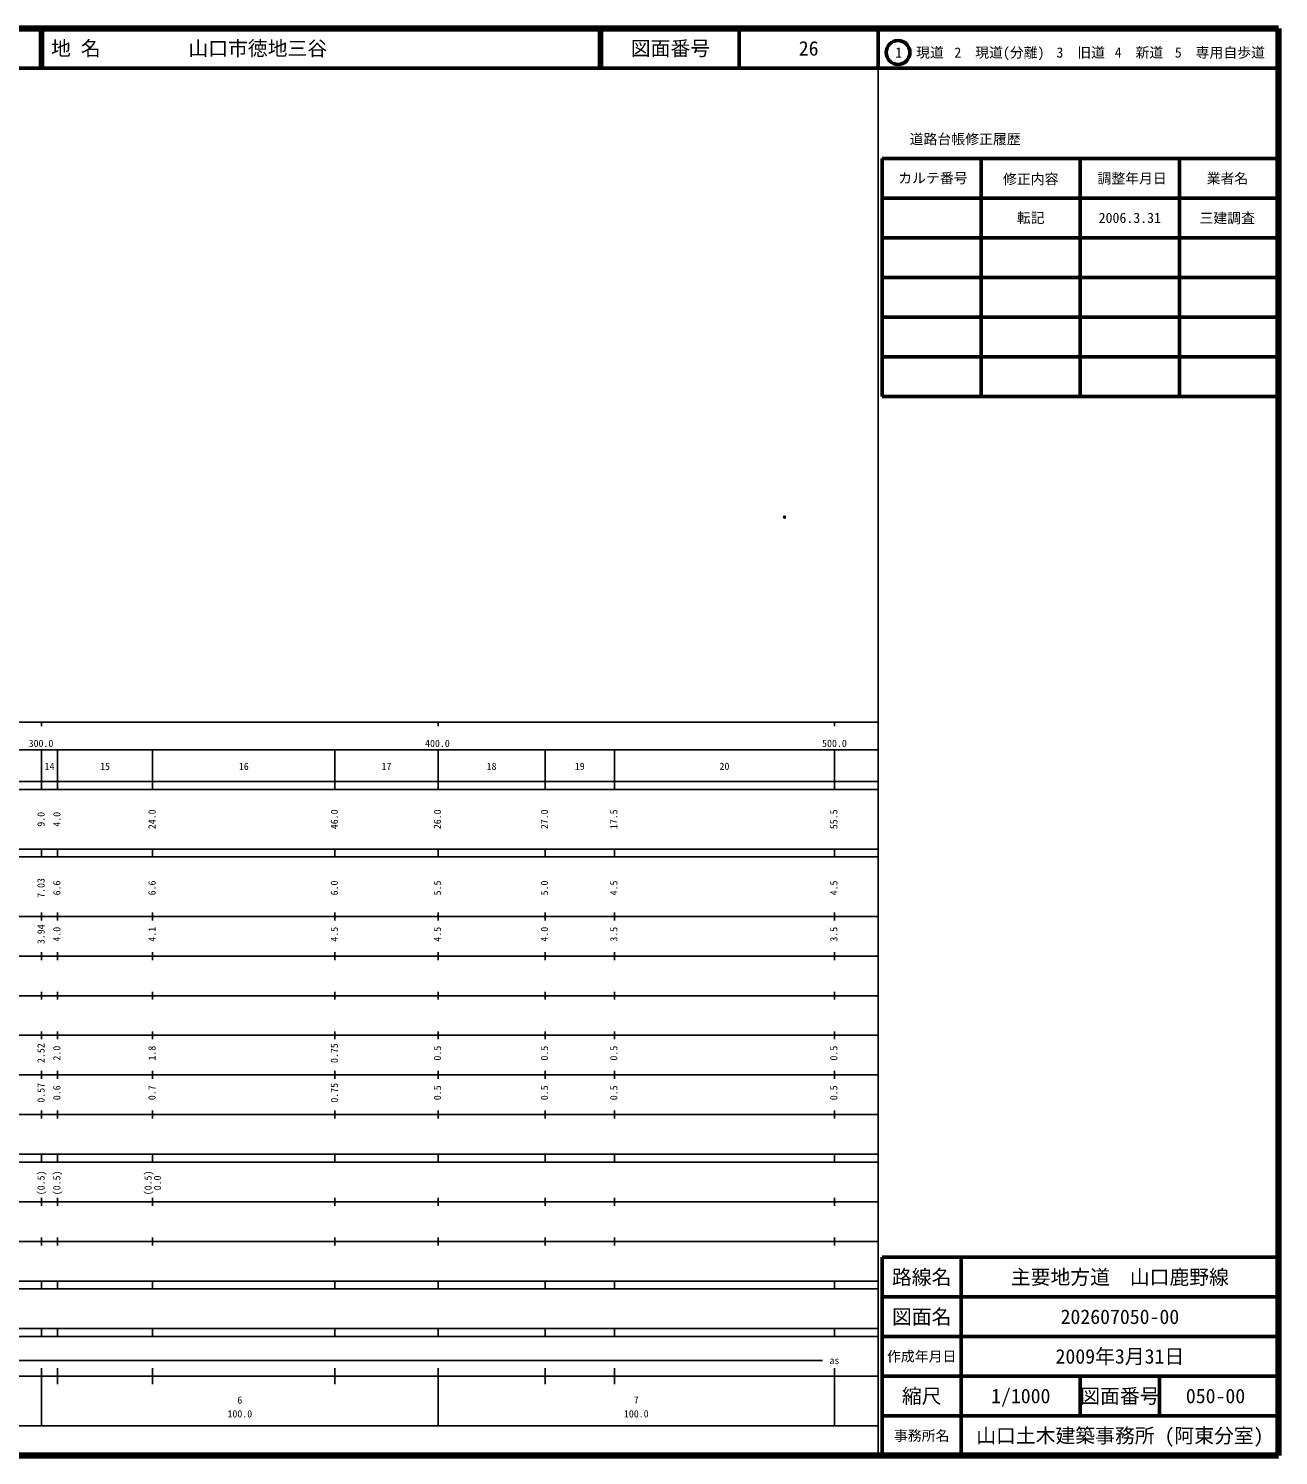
# Model space of a CAD drawing. Units: millimetres on the paper. Extents: x 40 to 680, y 20 to 380.
# Drawn here: x 364.7 to 680, y 20 to 380 of the extents above; entities that cross this region are included whole.
import ezdxf
from ezdxf.enums import TextEntityAlignment as Align

# ---------------------------------------------------------------- set-up
doc = ezdxf.new("R2010")
doc.units = ezdxf.units.MM
doc.header["$PDMODE"] = 32
doc.header["$PDSIZE"] = 0.5
doc.layers.add('M-OTRS', color=6, linetype='Continuous')
doc.layers.add('M-TTL-TXT', color=7, linetype='Continuous')
for name, color, linetype, lineweight in [('M-TTL', 2, 'Continuous', 140), ('M-TTL-BAND', 7, 'Continuous', 25), ('M-TTL-FRAM', 2, 'Continuous', 50), ('M-TTL-LINE', 7, 'Continuous', 50)]:
    doc.layers.add(name, color=color, linetype=linetype, lineweight=lineweight)
doc.styles.add('ＭＳ ゴシック', font='')
doc.styles.get('ＭＳ ゴシック').set_extended_font_data('MS Gothic')

msp = doc.modelspace()

# ---------------------------------------------------------------- linework, layer by layer
at = {"layer": 'M-OTRS'}
msp.add_point((555.426, 256.75), dxfattribs=at)
at = {"layer": 'M-TTL'}
for p, q in [((680, 380), (40, 380)), ((680, 20), (680, 380)), ((40, 20), (680, 20))]:
    msp.add_line(p, q, dxfattribs=at)
at = {"layer": 'M-TTL-BAND'}
for p, q in [((579, 20), (579, 370)), ((40, 205), (579, 205)), ((368, 205), (368, 204)), ((468, 205), (468, 204)), ((568, 205), (568, 204)), ((68, 198), (579, 198)), ((368, 188), (368, 198)), ((372, 188), (372, 198)), ((396, 188), (396, 198)), ((442, 188), (442, 198)), ((468, 188), (468, 198)), ((495, 188), (495, 198)), ((512.5, 188), (512.5, 198)), ((568, 188), (568, 198)), ((40, 190), (579, 190)), ((40, 188), (579, 188)), ((40, 173), (579, 173)), ((368, 171), (368, 173)), ((372, 171), (372, 173)), ((396, 171), (396, 173)), ((442, 171), (442, 173)), ((468, 171), (468, 173)), ((495, 171), (495, 173)), ((512.5, 171), (512.5, 173)), ((568, 171), (568, 173)), ((40, 171), (579, 171)), ((40, 156), (579, 156)), ((368, 155), (368, 157)), ((372, 155), (372, 157)), ((396, 155), (396, 157)), ((442, 155), (442, 157)), ((468, 155), (468, 157)), ((495, 155), (495, 157)), ((512.5, 155), (512.5, 157)), ((568, 155), (568, 157)), ((46, 146), (579, 146)), ((368, 145), (368, 147)), ((372, 145), (372, 147)), ((396, 145), (396, 147)), ((442, 145), (442, 147)), ((468, 145), (468, 147)), ((495, 145), (495, 147)), ((512.5, 145), (512.5, 147)), ((568, 145), (568, 147)), ((368, 135), (368, 137)), ((372, 135), (372, 137)), ((396, 135), (396, 137)), ((442, 135), (442, 137)), ((468, 135), (468, 137)), ((495, 135), (495, 137)), ((512.5, 135), (512.5, 137)), ((568, 135), (568, 137)), ((52, 136), (579, 136)), ((46, 126), (579, 126)), ((368, 125), (368, 127)), ((372, 125), (372, 127)), ((396, 125), (396, 127)), ((442, 125), (442, 127)), ((468, 125), (468, 127)), ((495, 125), (495, 127)), ((512.5, 125), (512.5, 127)), ((568, 125), (568, 127)), ((52, 116), (579, 116)), ((368, 115), (368, 117)), ((372, 115), (372, 117)), ((396, 115), (396, 117)), ((442, 115), (442, 117)), ((468, 115), (468, 117)), ((495, 115), (495, 117)), ((512.5, 115), (512.5, 117)), ((568, 115), (568, 117)), ((46, 106), (579, 106)), ((368, 105), (368, 107)), ((372, 105), (372, 107)), ((396, 105), (396, 107)), ((442, 105), (442, 107)), ((468, 105), (468, 107)), ((495, 105), (495, 107)), ((512.5, 105), (512.5, 107)), ((568, 105), (568, 107)), ((40, 96), (579, 96)), ((40, 94), (579, 94)), ((368, 94), (368, 96)), ((372, 94), (372, 96)), ((396, 94), (396, 96)), ((442, 94), (442, 96)), ((468, 94), (468, 96)), ((495, 94), (495, 96)), ((512.5, 94), (512.5, 96)), ((568, 94), (568, 96)), ((49, 84), (579, 84)), ((368, 83), (368, 85)), ((372, 83), (372, 85)), ((396, 83), (396, 85)), ((442, 83), (442, 85)), ((468, 83), (468, 85)), ((495, 83), (495, 85)), ((512.5, 83), (512.5, 85)), ((568, 83), (568, 85)), ((40, 74), (579, 74)), ((368, 73), (368, 75)), ((372, 73), (372, 75)), ((396, 73), (396, 75)), ((442, 73), (442, 75)), ((468, 73), (468, 75)), ((495, 73), (495, 75)), ((512.5, 73), (512.5, 75)), ((568, 73), (568, 75)), ((40, 64), (579, 64)), ((40, 62), (579, 62)), ((368, 62), (368, 64)), ((372, 62), (372, 64)), ((396, 62), (396, 64)), ((442, 62), (442, 64)), ((468, 62), (468, 64)), ((495, 62), (495, 64)), ((512.5, 62), (512.5, 64)), ((568, 62), (568, 64)), ((40, 52), (579, 52)), ((368, 50), (368, 52)), ((372, 50), (372, 52)), ((396, 50), (396, 52)), ((442, 50), (442, 52)), ((468, 50), (468, 52)), ((495, 50), (495, 52)), ((512.5, 50), (512.5, 52)), ((568, 50), (568, 52)), ((40, 50), (579, 50)), ((71, 44), (565, 44)), ((40, 40), (579, 40)), ((368, 27.5), (368, 42)), ((372, 38), (372, 42)), ((396, 38), (396, 42)), ((442, 38), (442, 42)), ((468, 27.5), (468, 42)), ((495, 38), (495, 42)), ((512.5, 38), (512.5, 42)), ((568, 27.5), (568, 42)), ((68, 27.5), (579, 27.5))]:
    msp.add_line(p, q, dxfattribs=at)
at = {"layer": 'M-TTL-FRAM'}
for p, q in [((580, 347.197), (580, 287.197)), ((580, 347.197), (680, 347.197)), ((580, 287.197), (680, 287.197)), ((680, 70), (580, 70)), ((580, 70), (580, 20))]:
    msp.add_line(p, q, dxfattribs=at)
at = {"layer": 'M-TTL-LINE'}
for p, q in [((367.75, 380), (367.75, 370)), ((368.25, 380), (368.25, 370)), ((508.747, 380), (508.747, 370)), ((509.247, 380), (509.247, 370)), ((543.997, 380), (543.997, 370)), ((579, 380), (579, 370)), ((40, 370), (680, 370)), ((605, 347.197), (605, 287.197)), ((630, 347.197), (630, 287.197)), ((655, 347.197), (655, 287.197)), ((580, 337.197), (680, 337.197)), ((580, 327.197), (680, 327.197)), ((580, 317.197), (680, 317.197)), ((580, 307.197), (680, 307.197)), ((580, 297.197), (680, 297.197)), ((600, 70), (600, 20)), ((680, 60), (580, 60)), ((680, 50), (580, 50)), ((680, 40), (580, 40)), ((630, 40), (630, 30)), ((650, 40), (650, 30)), ((680, 30), (580, 30))]:
    msp.add_line(p, q, dxfattribs=at)
msp.add_circle((584.031, 373.958), 3, dxfattribs=at)

# ---------------------------------------------------------------- texts
at = {"layer": 'M-TTL-BAND', "style": 'ＭＳ ゴシック'}
for s, p in [('300.0', (367.844, 198.195)), ('400.0', (467.844, 198.195)), ('500.0', (568, 198.195)), ('14', (370, 192.405)), ('15', (384, 192.405)), ('16', (419, 192.405)), ('17', (455, 192.405)), ('18', (481.5, 192.405)), ('19', (503.75, 192.405)), ('20', (540.25, 192.405)), ('as', (568, 42.5)), ('6', (418, 32.523)), ('7', (518, 32.523)), ('100.0', (418, 29.033)), ('100.0', (518, 29.033))]:
    msp.add_text(s, height=1.833, dxfattribs=at).set_placement(p, align=Align.BOTTOM_CENTER)
for s, p in [('9.0', (369.294, 180.5)), ('4.0', (373.294, 180.5)), ('24.0', (397.294, 180.5)), ('46.0', (443.294, 180.5)), ('26.0', (469.294, 180.5)), ('27.0', (496.294, 180.5)), ('17.5', (513.794, 180.5)), ('55.5', (569.294, 180.5)), ('7.03', (369.294, 163.174)), ('6.6', (373.294, 163.174)), ('6.6', (397.294, 163.174)), ('6.0', (443.294, 163.174)), ('5.5', (469.294, 163.174)), ('5.0', (496.294, 163.174)), ('4.5', (513.794, 163.174)), ('4.5', (569.294, 163.174)), ('3.94', (369.294, 151.5)), ('4.0', (373.294, 151.5)), ('4.1', (397.294, 151.5)), ('4.5', (443.294, 151.5)), ('4.5', (469.294, 151.5)), ('4.0', (496.294, 151.5)), ('3.5', (513.794, 151.5)), ('3.5', (569.294, 151.5)), ('2.52', (369.294, 121.5)), ('2.0', (373.294, 121.5)), ('1.8', (397.294, 121.5)), ('0.75', (443.294, 121.5)), ('0.5', (469.294, 121.5)), ('0.5', (496.294, 121.5)), ('0.5', (513.794, 121.5)), ('0.5', (569.294, 121.5)), ('0.57', (369.294, 111.5)), ('0.6', (373.294, 111.5)), ('0.7', (397.294, 111.5)), ('0.75', (443.294, 111.5)), ('0.5', (469.294, 111.5)), ('0.5', (496.294, 111.5)), ('0.5', (513.794, 111.5)), ('0.5', (569.294, 111.5)), ('(0.5)', (369.294, 88.764)), ('(0.5)', (373.294, 88.764)), ('(0.5)', (396.294, 88.764)), ('0.0', (398.664, 88.764))]:
    msp.add_text(s, height=1.833, rotation=90, dxfattribs=at).set_placement(p, align=Align.BOTTOM_CENTER)
at = {"layer": 'M-TTL-TXT', "style": 'ＭＳ ゴシック'}
for s, p in [('地 名', (370.38, 375)), ('山口市徳地三谷', (405.024, 375))]:
    msp.add_text(s, height=3.666, dxfattribs=at).set_placement(p, align=Align.MIDDLE_LEFT)
for s, height, p in [('図面番号', 3.666, (526.622, 375)), ('26', 3.666, (561.497, 375)), ('1\u3000現道', 2.566, (589.448, 373.958)), ('2\u3000現道(分離)', 2.566, (609.619, 373.958)), ('3\u3000旧道', 2.566, (630.121, 373.958)), ('4\u3000新道', 2.566, (644.824, 373.958)), ('5\u3000専用自歩道', 2.566, (665.228, 373.958)), ('道路台帳修正履歴', 2.566, (600.968, 352.113)), ('カルテ番号', 2.566, (592.839, 342.277)), ('修正内容', 2.566, (617.509, 342.023)), ('調整年月日', 2.566, (643.089, 342.197)), ('業者名', 2.566, (667.134, 342.197)), ('転記', 2.566, (617.5, 332.245)), ('2006.3.31', 2.566, (642.5, 332.245)), ('三建調査', 2.566, (667.077, 332.189)), ('路線名', 3.666, (590, 65)), ('路線名', 3.666, (590, 65)), ('主要地方道\u3000山口鹿野線', 3.666, (640, 65)), ('図面名', 3.666, (590, 55)), ('図面名', 3.666, (590, 55)), ('202607050-00', 3.666, (640, 55)), ('2009年3月31日', 3.666, (640, 45)), ('作成年月日', 2.566, (590, 45)), ('作成年月日', 2.566, (590, 45)), ('縮尺', 3.666, (590, 35)), ('縮尺', 3.666, (590, 35)), ('1/1000', 3.666, (615, 35)), ('図面番号', 3.666, (640, 35)), ('図面番号', 3.666, (640, 35)), ('050-00', 3.666, (664.125, 35)), ('事務所名', 2.566, (590, 25)), ('事務所名', 2.566, (590, 25)), ('山口土木建築事務所 (阿東分室)', 3.666, (640, 25))]:
    msp.add_text(s, height=height, dxfattribs=at).set_placement(p, align=Align.MIDDLE_CENTER)

doc.saveas('drawing.dxf')
